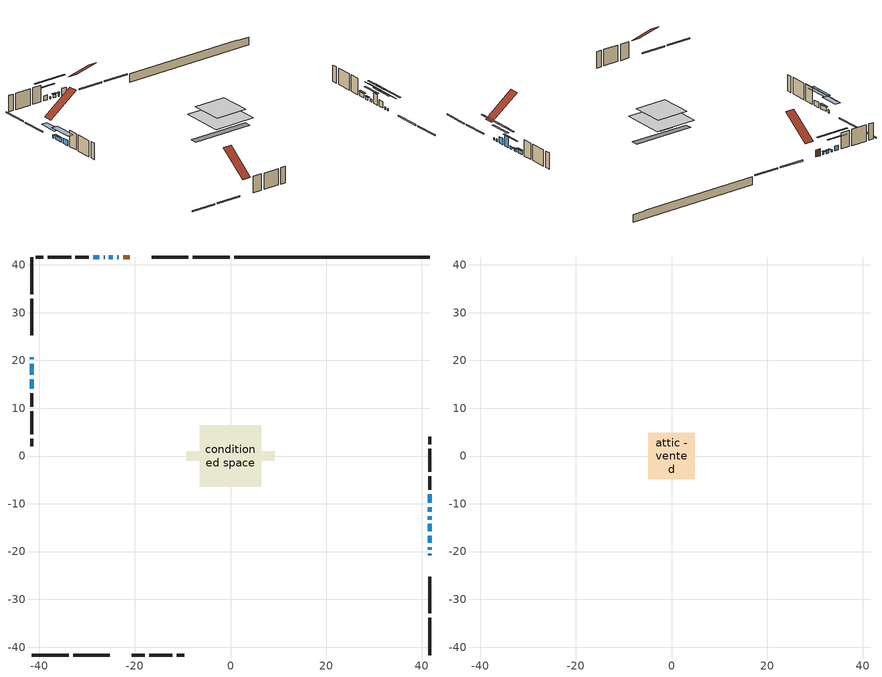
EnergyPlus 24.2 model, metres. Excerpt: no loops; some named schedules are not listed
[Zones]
conditioned space
 floor outside (Floor1 construction): -2.18,-2.18 -2.18,2.18 2.18,2.18 2.18,-2.18 z0.76
 floor adiabatic (AdiabaticFloorConstruction): -6.4,-6.4 -6.4,6.4 6.4,6.4 6.4,-6.4 z3.2
 floor foundation (Slab1 construction): -9.25,-0.96 -9.25,0.96 9.25,0.96 9.25,-0.96 z-1.68
 wall outside (RimJoist1 construction): -0.12,41.65 -7.9,41.65 / -41.65,-41.65 -33.88,-41.65 / -41.65,41.65 -41.65,33.88 / 41.65,-41.65 41.65,-33.88 z0.76:1.06
 wall outside (RimJoist2 construction): -8.82,41.65 -16.48,41.65 / -32.95,-41.65 -25.29,-41.65 / -41.65,32.95 -41.65,25.29 / 41.65,-32.95 41.65,-25.29 z0.76:1.06
 wall outside (AdiabaticWallConstruction 1): -21.05,41.65 -22.47,41.65 z0.76:2.79
 wall outside (AdiabaticWallConstruction): -41.65,20.72 -41.65,20.21 / -24.63,41.65 -25.44,41.65 z0.76:1.68; -23.39,41.65 -23.7,41.65 / 41.65,-13.29 41.65,-12.58 z0.76:1.58; -41.65,19.28 -41.65,16.99 / 41.65,-9.81 41.65,-7.98 z0.76:1.98; 41.65,-20.72 41.65,-20.51 / 41.65,-19.59 41.65,-19.13 / -26.37,41.65 -26.58,41.65 / 41.65,-11.65 41.65,-10.74 z0.76:1.42; 41.65,-18.2 41.65,-16.67 z0.76:2.59; 41.65,-15.75 41.65,-14.22 z0.76:3.81; -27.5,41.65 -28.72,41.65 z0.76:2.18; -41.65,16.06 -41.65,14.03 z0.76:2.28
 wall outside (Wall1 construction): -29.65,41.65 -32.45,41.65 / -20.72,-41.65 -17.92,-41.65 / -41.65,13.1 -41.65,10.31 / 41.65,-7.05 41.65,-4.26 z0.76:5.64
 wall outside (Wall2 construction): -33.38,41.65 -38.23,41.65 / -16.99,-41.65 -12.14,-41.65 / -41.65,9.38 -41.65,4.53 / 41.65,-3.33 41.65,1.52 z0.76:5.64
 wall outside (Wall3 construction): -39.15,41.65 -40.72,41.65 / -11.21,-41.65 -9.65,-41.65 / -41.65,3.6 -41.65,2.04 / 41.65,2.45 41.65,4.01 z0.76:5.64
 wall foundation (FoundationWall1 construction): 0.81,41.65,-1.68 0.81,41.65,0.76 37.56,41.65,0.76 37.56,41.65,0.62 41.65,41.65,0.62 41.65,41.65,-1.68
 window (WindowConstruction 10): -41.65,20.72 -41.65,20.21 z0.76:1.67
 window (WindowConstruction 7): -23.4,41.65 -23.7,41.65 z0.76:1.57
 window (WindowConstruction 8): -24.63,41.65 -25.44,41.65 z0.76:1.67
 window (WindowConstruction 9): -41.65,19.28 -41.65,16.99 z0.76:1.98
 window (WindowConstruction 11): 41.65,-20.72 41.65,-20.51 z0.76:1.42
 window (WindowConstruction 12): 41.65,-19.58 41.65,-19.13 z0.76:1.42
 window (WindowConstruction): 41.65,-18.2 41.65,-16.67 z0.76:2.59
 window (WindowConstruction 13): -26.37,41.65 -26.58,41.65 z0.76:1.42
 window (WindowConstruction 1): 41.65,-15.75 41.65,-14.22 z0.76:3.81
 window (WindowConstruction 2): 41.65,-13.29 41.65,-12.58 z0.76:1.57
 window (WindowConstruction 3): -27.5,41.65 -28.72,41.65 z0.76:2.18
 window (WindowConstruction 4): -41.65,16.06 -41.65,14.03 z0.76:2.28
 window (WindowConstruction 5): 41.65,-11.65 41.65,-10.74 z0.76:1.42
 window (WindowConstruction 6): 41.65,-9.81 41.65,-7.98 z0.76:1.98
 door (Door): -21.06,41.65 -22.47,41.65 z0.76:2.79
 ceiling adiabatic (AdiabaticFloorConstruction): 6.4,-6.4 6.4,6.4 -6.4,6.4 -6.4,-6.4 z3.2
attic - vented
 floor to conditioned space (Floor2 construction Reversed): -4.86,-4.86 -4.86,4.86 4.86,4.86 4.86,-4.86 z5.64
 roof outside (Roof1 construction): -20.13,41.65,5.64 -20.13,32.96,12.15 -17.41,32.96,12.15 -17.41,41.65,5.64; -21.65,-41.65,5.64 -21.65,-32.96,12.15 -24.36,-32.96,12.15 -24.36,-41.65,5.64; -41.65,21.65,5.64 -32.96,21.65,12.15 -32.96,24.36,12.15 -41.65,24.36,5.64; 41.65,-21.65,5.64 32.96,-21.65,12.15 32.96,-24.36,12.15 41.65,-24.36,5.64
shading: -41.65,17.57 -41.65,23.36 -43.48,23.36 -43.48,17.57 z4.31; -23.9,41.65 -23.19,41.65 -23.19,42.06 -23.9,42.06 z1.77; -25.64,41.65 -24.43,41.65 -24.43,42.06 -25.64,42.06 z1.88; -41.65,16.79 -41.65,19.48 -42.06,19.48 -42.06,16.79 z2.18; 41.65,-15.43 41.65,-25.8 42.06,-25.8 42.06,-15.43 z6.5; 41.65,-14.05 41.65,-24.66 42.06,-24.66 42.06,-14.05 z6.5; 41.65,-14.03 41.65,-20.84 42.06,-20.84 42.06,-14.03 z5.23; -31.66,41.65 -21.29,41.65 -21.29,42.06 -31.66,42.06 z6.5; 41.65,-11.58 41.65,-18.38 42.06,-18.38 42.06,-11.58 z6.45; 41.65,-9.94 41.65,-15.93 42.06,-15.93 42.06,-9.94 z4.21; -31.36,41.65 -24.86,41.65 -24.86,42.06 -31.36,42.06 z4.82; -41.65,11.39 -41.65,18.7 -43.48,18.7 -43.48,11.39 z4.92; 41.65,-10.54 41.65,-11.85 42.06,-11.85 42.06,-10.54 z1.62; 41.65,-7.78 41.65,-10.01 42.06,-10.01 42.06,-7.78 z2.18
[Building]
Building 1: Terrain=Suburbs
[Site:Location]
Toronto City Centre_ON: Latitude {deg}=43.63; Longitude {deg}=-79.39; Time Zone {hr}=-5; Elevation {m}=77; Keep Site Location Information=Yes
[Site:GroundTemperature:Shallow]
5.01852, 3.26908, 3.12898, 3.95918, 7.29196, 10.6092, 13.4851, 15.3069, 15.4617, 13.9799, 11.1774, 7.9619
[Site:WaterMainsTemperature]
Calculation Method=Schedule; Temperature Schedule=mains temperature schedule
[Material] Roughness=Rough; Thermal Absorptance=0.9
Name | Thickness {m} | Conductivity {W/m-K} | Density {kg/m3} | Specific Heat {J/kg-K} | Solar Absorptance | Visible Absorptance
asphalt or fiberglass shingles | 0.00635 | 0.162714 | 1121.4 | 1465.45 | 0.4 | 0.4
ceiling loosefill ins | 0.254 | 0.0480833 | 16.02 | 1046.75 | 0.7 | 0.7
ceiling stud and cavity | 0.1397 | 0.139188 | 65.682 | 1177.47 | 0.7 | 0.7
concrete 4.0 in. | 0.1016 | 1.803125 | 2242.8 | 837.4 | 0.7 | 0.7
concrete 8.0 in. | 0.2032 | 1.803125 | 2242.8 | 837.4 | 0.7 | 0.7
door material | 0.04445 | 0.053851 | 512.64 | 1214.23 | 0.7 | 0.7
exterior vertical ins | 0.0460229 | 0.029427 | 32.04 | 1214.23 | 0.7 | 0.7
floor covering | 0.0127 | 0.0433444 | 54.468 | 1339.84 | 0.6 | 0.6
floor rigid ins; rim joist rigid ins | 0.051816 | 0.029427 | 32.04 | 1214.23 | 0.7 | 0.7
floor rigid ins 1; wall rigid ins | 0.512978 | 0.029427 | 32.04 | 1214.23 | 0.7 | 0.7
floor stud and cavity | 0.1397 | 0.0826263 | 92.3553 | 1139.71 | 0.7 | 0.7
floor stud and cavity 1 | 0.1397 | 1.75129 | 37.0049 | 1207.88 | 0.7 | 0.7
furniture material conditioned space 1 | 0.1524 | 0.115458 | 640.8 | 1214.23 | 0.6 | 0.6
gypsum board | 0.0127 | 0.160291 | 801 | 837.4 | 0.6 | 0.6
gypsum board 1 | 0.0127 | 0.160291 | 801 | 837.4 | 0.7 | 0.7
osb sheathing 0.5 in. | 0.0127 | 0.115458 | 512.64 | 1214.23 | 0.7 | 0.7
osb sheathing 0.75 in. | 0.01905 | 0.115458 | 512.64 | 1214.23 | 0.7 | 0.7
osb sheathing 2.0 in. | 0.0508 | 0.115458 | 512.64 | 1214.23 | 0.7 | 0.7
rim joist stud and cavity | 0.0508 | 0.0405436 | 125.044 | 1163.47 | 0.6 | 0.6
rim joist stud and cavity 1 | 0.0508 | 0.0346513 | 125.044 | 1163.47 | 0.6 | 0.6
wall stud and cavity | 0.1397 | 0.0823866 | 139.0536 | 1170.24 | 0.7 | 0.7
wall stud and cavity 1 | 0.1397 | 0.0931203 | 139.0536 | 1170.24 | 0.7 | 0.7
wall stud and cavity 2 | 0.1397 | 0.0861437 | 139.0536 | 1170.24 | 0.7 | 0.7
wall stud and cavity 3 | 0.0889 | 0.380278 | 52.3479 | 1209.89 | 0.7 | 0.7
wall stud and cavity 4 | 0.0889 | 0.391764 | 83.0341 | 1211.67 | 0.7 | 0.7
wood siding | 0.0254 | 0.102417 | 544.68 | 1172.36 | 0.4 | 0.4
wood siding 1; wood siding 2; wood siding 3 | 0.0254 | 0.102417 | 544.68 | 1172.36 | 0.7 | 0.7
[WindowMaterial:SimpleGlazingSystem]
Name | U-Factor {W/m2-K} | Solar Heat Gain Coefficient
WindowMaterial | 2.99571 | 0.57
WindowMaterial 1 | 2.87988 | 0.7
WindowMaterial 10 | 2.99571 | 0.59
WindowMaterial 11 | 3.1229 | 0.42
WindowMaterial 12 | 3.068959 | 0.38
WindowMaterial 13 | 5.94146 | 0.52
WindowMaterial 2 | 3.04511 | 0.46
WindowMaterial 3 | 2.91338 | 0.67
WindowMaterial 4 | 2.93609 | 0.6
WindowMaterial 5 | 3.03546 | 0.47
WindowMaterial 6 | 2.95256 | 0.58
WindowMaterial 7 | 3.07407 | 0.32
WindowMaterial 8 | 3.029213 | 0.5
WindowMaterial 9 | 3.02126 | 0.48
[Construction]
AdiabaticFloorConstruction: floor stud and cavity 1, floor rigid ins 1, osb sheathing 0.75 in., floor covering
AdiabaticWallConstruction: wood siding 2, wall rigid ins, wall stud and cavity 3, gypsum board
AdiabaticWallConstruction 1: wood siding 3, wall rigid ins, wall stud and cavity 3, gypsum board
Door: door material
Floor1 construction: floor stud and cavity, floor rigid ins, osb sheathing 0.75 in., floor covering
Floor2 construction Reversed: gypsum board, ceiling stud and cavity, ceiling loosefill ins
FoundationWall1 construction: concrete 8.0 in., gypsum board 1
furniture construction conditioned space 1: furniture material conditioned space 1
PartitionWallConstruction: gypsum board, wall stud and cavity 4, gypsum board
RimJoist1 construction: wood siding 1, rim joist rigid ins, osb sheathing 2.0 in., rim joist stud and cavity
RimJoist2 construction: wood siding 1, rim joist rigid ins, osb sheathing 2.0 in., rim joist stud and cavity 1
Roof1 construction: asphalt or fiberglass shingles
Slab1 construction: concrete 4.0 in.
Wall1 construction: wood siding, osb sheathing 0.5 in., wall stud and cavity, gypsum board
Wall2 construction: wood siding, osb sheathing 0.5 in., wall stud and cavity 1, gypsum board
Wall3 construction: wood siding, osb sheathing 0.5 in., wall stud and cavity 2, gypsum board
WindowConstruction: WindowMaterial
WindowConstruction 1: WindowMaterial 1
WindowConstruction 10: WindowMaterial 10
WindowConstruction 11: WindowMaterial 11
WindowConstruction 12: WindowMaterial 12
WindowConstruction 13: WindowMaterial 13
WindowConstruction 2: WindowMaterial 2
WindowConstruction 3: WindowMaterial 3
WindowConstruction 4: WindowMaterial 4
WindowConstruction 5: WindowMaterial 5
WindowConstruction 6: WindowMaterial 6
WindowConstruction 7: WindowMaterial 7
WindowConstruction 8: WindowMaterial 8
WindowConstruction 9: WindowMaterial 9
[Zone] Multiplier=1; Part of Total Floor Area=Yes
Name | Volume {m3}
attic - vented | 91.7042
conditioned space | 516.2
[Space]
Name | Zone | Volume {m3}
attic - vented 1 | attic - vented | 91.7042
conditioned space 1 | conditioned space | 516.2
[ZoneInfiltration:EffectiveLeakageArea]
infil attic - vented 1: Zone or Space=attic - vented 1; Schedule=Always On Discrete; Effective Air Leakage Area {cm2}=3974.32; Stack Coefficient=0.000453203; Wind Coefficient=1.43836e-05
[ZoneMixing]
whole house fan mix: Zone or Space=attic - vented; Schedule=Always On Continuous; Design Flow Rate Calculation Method=Flow/Zone; Design Flow Rate {m3/s}=0; Source Zone or Space=conditioned space
[SurfaceProperty:ExposedFoundationPerimeter]
Slab1: Exposed Perimeter Calculation Method=TotalExposedPerimeter; Total Exposed Perimeter {m}=40.843
[InternalMass] Zone or ZoneList=conditioned space; Space or SpaceList=conditioned space 1
Name | Construction | Surface Area {m2}
furniture mass conditioned space 1 | furniture construction conditioned space 1 | 87.4083
partition wall mass | PartitionWallConstruction | 218.521
[Lights]
interior lighting: Zone or ZoneList or Space or SpaceList=conditioned space 1; Schedule=interior lighting schedule; Design Level Calculation Method=LightingLevel; Lighting Level {W}=343.2; Return Air Fraction=0; Fraction Radiant=0.6; Fraction Visible=0.2; Fraction Replaceable=1
[People]
occupants: Zone or ZoneList or Space or SpaceList=conditioned space 1; Number of People Schedule=occupants schedule; Number of People Calculation Method=People; Number of People=3; Fraction Radiant=0.314171; Sensible Heat Fraction=0.56303; Activity Level Schedule=occupants activity schedule; Carbon Dioxide Generation Rate {m3/s-W}=0; Enable ASHRAE 55 Comfort Warnings=No; Mean Radiant Temperature Calculation Type=EnclosureAveraged
[ElectricEquipment] Zone or ZoneList or Space or SpaceList=conditioned space 1; Design Level Calculation Method=EquipmentLevel
Name | Schedule | Design Level {W} | Fraction Latent | Fraction Radiant | Fraction Lost
clothes dryer | clothes dryer schedule | 140.772 | 0.015 | 0.081 | 0.85
clothes washer | clothes washer schedule | 32.1985 | 0.03 | 0.162 | 0.7
cooking range | cooking range schedule | 215.147 | 0.08 | 0.432 | 0.2
dishwasher | dishwasher schedule | 66.8632 | 0.3 | 0.18 | 0.4
fridge | fridge schedule | 72.9452 | 0 | 0.6 | 0
mech vent bath fan 0 | mech vent bath fan 0 schedule | 50.2 | 0 | 0 | 1
mech vent bath fan 1 | mech vent bath fan 1 schedule | 50.2 | 0 | 0 | 1
mech vent house fan | mech vent house fan schedule | 1.9 | 0 | 0 | 1
mech vent house fan cfis | mech vent house fan cfis schedule | 0 | 0 | 0 | 0
mech vent range fan 0 | mech vent range fan 0 schedule | 57 | 0 | 0 | 1
misc plug loads | misc plug loads schedule | 494.7 | 0.045 | 0.513 | 0.1
whole house fan | Always On Discrete | 0 | 0 | 0 | 1
[OtherEquipment] Zone or ZoneList or Space or SpaceList=conditioned space 1; Design Level Calculation Method=EquipmentLevel
Name | Fuel Type | Schedule | Design Level {W} | Fraction Latent | Fraction Radiant | Fraction Lost
clothes dryer 1 | Electricity | clothes dryer schedule | 0 | 0.015 | 0.081 | 0.85
cooking range 1 | Electricity | cooking range schedule | 0 | 0.08 | 0.432 | 0.2
general water use latent | None | general water use schedule | 62.594 | 1 | 0 | 0
general water use sensible | None | general water use schedule | -61.6891 | 0 | 0.6 | 0
mech vent house fan latent load | None | Always On Discrete | 0 | 1 | 0 | 0
mech vent house fan sensible load | None | Always On Discrete | 0 | 0 | 0 | 0
water heater energy adjustment1 | NaturalGas | Always On Discrete | 0.01 | 0 | 0 | 1
[ZoneInfiltration:DesignFlowRate] Zone or ZoneList or Space or SpaceList=conditioned space 1; Schedule=Always On Discrete; Design Flow Rate Calculation Method=Flow/Zone; Design Flow Rate {m3/s}=0
infil flow; natural vent flow; whole house fan flow
[Foundation:Kiva]
Foundation Kiva 1: Initial Indoor Air Temperature {C}=18; Wall Height Above Grade {m}=0.759988; Wall Depth Below Slab {m}=0.2032; Custom Block Material Name 1=exterior vertical ins; Custom Block Depth 1 {m}=2.43998; Custom Block X Position 1 {m}=0.2159; Custom Block Z Position 1 {m}=0
[Foundation:Kiva:Settings]
Soil Conductivity {W/m-K}=0.849921; Soil Density {kg/m3}=1842.3; Soil Specific Heat {J/kg-K}=418.7; Ground Solar Absorptivity=0.9; Ground Thermal Absorptivity=0.9; Ground Surface Roughness {m}=0.03; Far-Field Width {m}=40; Deep-Ground Boundary Condition=ZeroFlux; Deep-Ground Depth {m}=40; Minimum Cell Dimension {m}=0.2; Maximum Cell Growth Coefficient=3; Simulation Timestep=Timestep
[Exterior:Lights]
exterior lighting: Schedule=exterior lighting schedule; Design Level {W}=75.6
[Schedule:Constant]
Name | Hourly Value
Always On Continuous; mech vent house fan schedule; mech vent house fan cfis schedule; Always On Discrete | 1
occupants activity schedule | 117.228
fridge schedule | 0
[Schedule:Week:Daily]
interior lighting schedule Week Rule - Jan1-Jan27: interior lighting schedule day, interior lighting schedule day, interior lighting schedule day, interior lighting schedule day, interior lighting schedule day, interior lighting schedule day, interior lighting schedule day, interior lighting schedule default day, interior lighting schedule default day, interior lighting schedule default day, interior lighting schedule default day, interior lighting schedule default day
interior lighting schedule Week Rule - Jan28-Feb3: interior lighting schedule day, interior lighting schedule day, interior lighting schedule day, interior lighting schedule day, interior lighting schedule day 1, interior lighting schedule day 1, interior lighting schedule day 1, interior lighting schedule default day, interior lighting schedule default day, interior lighting schedule default day, interior lighting schedule default day, interior lighting schedule default day
interior lighting schedule Week Rule - Feb4-Feb24: interior lighting schedule day 1, interior lighting schedule day 1, interior lighting schedule day 1, interior lighting schedule day 1, interior lighting schedule day 1, interior lighting schedule day 1, interior lighting schedule day 1, interior lighting schedule default day, interior lighting schedule default day, interior lighting schedule default day, interior lighting schedule default day, interior lighting schedule default day
interior lighting schedule Week Rule - Feb25-Mar3: interior lighting schedule day 1, interior lighting schedule day 1, interior lighting schedule day 1, interior lighting schedule day 1, interior lighting schedule day 2, interior lighting schedule day 2, interior lighting schedule day 2, interior lighting schedule default day, interior lighting schedule default day, interior lighting schedule default day, interior lighting schedule default day, interior lighting schedule default day
interior lighting schedule Week Rule - Mar4-Mar31: interior lighting schedule day 2, interior lighting schedule day 2, interior lighting schedule day 2, interior lighting schedule day 2, interior lighting schedule day 2, interior lighting schedule day 2, interior lighting schedule day 2, interior lighting schedule default day, interior lighting schedule default day, interior lighting schedule default day, interior lighting schedule default day, interior lighting schedule default day
interior lighting schedule Week Rule - Apr1-Apr28: interior lighting schedule day 3, interior lighting schedule day 3, interior lighting schedule day 3, interior lighting schedule day 3, interior lighting schedule day 3, interior lighting schedule day 3, interior lighting schedule day 3, interior lighting schedule default day, interior lighting schedule default day, interior lighting schedule default day, interior lighting schedule default day, interior lighting schedule default day
interior lighting schedule Week Rule - Apr29-May5: interior lighting schedule day 3, interior lighting schedule day 3, interior lighting schedule day 4, interior lighting schedule day 4, interior lighting schedule day 4, interior lighting schedule day 4, interior lighting schedule day 4, interior lighting schedule default day, interior lighting schedule default day, interior lighting schedule default day, interior lighting schedule default day, interior lighting schedule default day
interior lighting schedule Week Rule - May6-May26: interior lighting schedule day 4, interior lighting schedule day 4, interior lighting schedule day 4, interior lighting schedule day 4, interior lighting schedule day 4, interior lighting schedule day 4, interior lighting schedule day 4, interior lighting schedule default day, interior lighting schedule default day, interior lighting schedule default day, interior lighting schedule default day, interior lighting schedule default day
interior lighting schedule Week Rule - May27-Jun2: interior lighting schedule day 4, interior lighting schedule day 4, interior lighting schedule day 4, interior lighting schedule day 4, interior lighting schedule day 4, interior lighting schedule day 5, interior lighting schedule day 5, interior lighting schedule default day, interior lighting schedule default day, interior lighting schedule default day, interior lighting schedule default day, interior lighting schedule default day
interior lighting schedule Week Rule - Jun3-Jun30: interior lighting schedule day 5, interior lighting schedule day 5, interior lighting schedule day 5, interior lighting schedule day 5, interior lighting schedule day 5, interior lighting schedule day 5, interior lighting schedule day 5, interior lighting schedule default day, interior lighting schedule default day, interior lighting schedule default day, interior lighting schedule default day, interior lighting schedule default day
interior lighting schedule Week Rule - Jul1-Jul28: interior lighting schedule day 6, interior lighting schedule day 6, interior lighting schedule day 6, interior lighting schedule day 6, interior lighting schedule day 6, interior lighting schedule day 6, interior lighting schedule day 6, interior lighting schedule default day, interior lighting schedule default day, interior lighting schedule default day, interior lighting schedule default day, interior lighting schedule default day
interior lighting schedule Week Rule - Jul29-Aug4: interior lighting schedule day 6, interior lighting schedule day 6, interior lighting schedule day 6, interior lighting schedule day 7, interior lighting schedule day 7, interior lighting schedule day 7, interior lighting schedule day 7, interior lighting schedule default day, interior lighting schedule default day, interior lighting schedule default day, interior lighting schedule default day, interior lighting schedule default day
interior lighting schedule Week Rule - Aug5-Aug25: interior lighting schedule day 7, interior lighting schedule day 7, interior lighting schedule day 7, interior lighting schedule day 7, interior lighting schedule day 7, interior lighting schedule day 7, interior lighting schedule day 7, interior lighting schedule default day, interior lighting schedule default day, interior lighting schedule default day, interior lighting schedule default day, interior lighting schedule default day
interior lighting schedule Week Rule - Aug26-Sep1: interior lighting schedule day 7, interior lighting schedule day 7, interior lighting schedule day 7, interior lighting schedule day 7, interior lighting schedule day 7, interior lighting schedule day 7, interior lighting schedule day 8, interior lighting schedule default day, interior lighting schedule default day, interior lighting schedule default day, interior lighting schedule default day, interior lighting schedule default day
interior lighting schedule Week Rule - Sep2-Sep29: interior lighting schedule day 8, interior lighting schedule day 8, interior lighting schedule day 8, interior lighting schedule day 8, interior lighting schedule day 8, interior lighting schedule day 8, interior lighting schedule day 8, interior lighting schedule default day, interior lighting schedule default day, interior lighting schedule default day, interior lighting schedule default day, interior lighting schedule default day
interior lighting schedule Week Rule - Sep30-Oct6: interior lighting schedule day 8, interior lighting schedule day 9, interior lighting schedule day 9, interior lighting schedule day 9, interior lighting schedule day 9, interior lighting schedule day 9, interior lighting schedule day 9, interior lighting schedule default day, interior lighting schedule default day, interior lighting schedule default day, interior lighting schedule default day, interior lighting schedule default day
interior lighting schedule Week Rule - Oct7-Oct27: interior lighting schedule day 9, interior lighting schedule day 9, interior lighting schedule day 9, interior lighting schedule day 9, interior lighting schedule day 9, interior lighting schedule day 9, interior lighting schedule day 9, interior lighting schedule default day, interior lighting schedule default day, interior lighting schedule default day, interior lighting schedule default day, interior lighting schedule default day
interior lighting schedule Week Rule - Oct28-Nov3: interior lighting schedule day 9, interior lighting schedule day 9, interior lighting schedule day 9, interior lighting schedule day 9, interior lighting schedule day 10, interior lighting schedule day 10, interior lighting schedule day 10, interior lighting schedule default day, interior lighting schedule default day, interior lighting schedule default day, interior lighting schedule default day, interior lighting schedule default day
interior lighting schedule Week Rule - Nov4-Nov24: interior lighting schedule day 10, interior lighting schedule day 10, interior lighting schedule day 10, interior lighting schedule day 10, interior lighting schedule day 10, interior lighting schedule day 10, interior lighting schedule day 10, interior lighting schedule default day, interior lighting schedule default day, interior lighting schedule default day, interior lighting schedule default day, interior lighting schedule default day
interior lighting schedule Week Rule - Nov25-Dec1: interior lighting schedule day 10, interior lighting schedule day 10, interior lighting schedule day 10, interior lighting schedule day 10, interior lighting schedule day 10, interior lighting schedule day 10, interior lighting schedule day 11, interior lighting schedule default day, interior lighting schedule default day, interior lighting schedule default day, interior lighting schedule default day, interior lighting schedule default day
interior lighting schedule Week Rule - Dec2-Dec31: interior lighting schedule day 11, interior lighting schedule day 11, interior lighting schedule day 11, interior lighting schedule day 11, interior lighting schedule day 11, interior lighting schedule day 11, interior lighting schedule day 11, interior lighting schedule default day, interior lighting schedule default day, interior lighting schedule default day, interior lighting schedule default day, interior lighting schedule default day
occupants schedule Week Rule - Jan1-Dec31: occupants schedule day, occupants schedule day, occupants schedule day, occupants schedule day, occupants schedule day, occupants schedule day, occupants schedule day, occupants schedule default day, occupants schedule default day, occupants schedule default day, occupants schedule default day, occupants schedule default day
clothes dryer schedule Week Rule - Jan1-Dec31: clothes dryer schedule day, clothes dryer schedule day, clothes dryer schedule day, clothes dryer schedule day, clothes dryer schedule day, clothes dryer schedule day, clothes dryer schedule day, clothes dryer schedule default day, clothes dryer schedule default day, clothes dryer schedule default day, clothes dryer schedule default day, clothes dryer schedule default day
clothes washer schedule Week Rule - Jan1-Dec31: clothes washer schedule day, clothes washer schedule day, clothes washer schedule day, clothes washer schedule day, clothes washer schedule day, clothes washer schedule day, clothes washer schedule day, clothes washer schedule default day, clothes washer schedule default day, clothes washer schedule default day, clothes washer schedule default day, clothes washer schedule default day
cooking range schedule Week Rule - Jan1-Dec31: cooking range schedule day, cooking range schedule day, cooking range schedule day, cooking range schedule day, cooking range schedule day, cooking range schedule day, cooking range schedule day, cooking range schedule default day, cooking range schedule default day, cooking range schedule default day, cooking range schedule default day, cooking range schedule default day
dishwasher schedule Week Rule - Jan1-Dec31: dishwasher schedule day, dishwasher schedule day, dishwasher schedule day, dishwasher schedule day, dishwasher schedule day, dishwasher schedule day, dishwasher schedule day, dishwasher schedule default day, dishwasher schedule default day, dishwasher schedule default day, dishwasher schedule default day, dishwasher schedule default day
mech vent bath fan 0 schedule Week Rule - Jan1-Dec31: mech vent bath fan 0 schedule day, mech vent bath fan 0 schedule day, mech vent bath fan 0 schedule day, mech vent bath fan 0 schedule day, mech vent bath fan 0 schedule day, mech vent bath fan 0 schedule day, mech vent bath fan 0 schedule day, mech vent bath fan 0 schedule default day, mech vent bath fan 0 schedule default day, mech vent bath fan 0 schedule default day, mech vent bath fan 0 schedule default day, mech vent bath fan 0 schedule default day
mech vent bath fan 1 schedule Week Rule - Jan1-Dec31: mech vent bath fan 1 schedule day, mech vent bath fan 1 schedule day, mech vent bath fan 1 schedule day, mech vent bath fan 1 schedule day, mech vent bath fan 1 schedule day, mech vent bath fan 1 schedule day, mech vent bath fan 1 schedule day, mech vent bath fan 1 schedule default day, mech vent bath fan 1 schedule default day, mech vent bath fan 1 schedule default day, mech vent bath fan 1 schedule default day, mech vent bath fan 1 schedule default day
mech vent range fan 0 schedule Week Rule - Jan1-Dec31: mech vent range fan 0 schedule day, mech vent range fan 0 schedule day, mech vent range fan 0 schedule day, mech vent range fan 0 schedule day, mech vent range fan 0 schedule day, mech vent range fan 0 schedule day, mech vent range fan 0 schedule day, mech vent range fan 0 schedule default day, mech vent range fan 0 schedule default day, mech vent range fan 0 schedule default day, mech vent range fan 0 schedule default day, mech vent range fan 0 schedule default day
misc plug loads schedule Week Rule - Jan1-Dec31: misc plug loads schedule day, misc plug loads schedule day, misc plug loads schedule day, misc plug loads schedule day, misc plug loads schedule day, misc plug loads schedule day, misc plug loads schedule day, misc plug loads schedule default day, misc plug loads schedule default day, misc plug loads schedule default day, misc plug loads schedule default day, misc plug loads schedule default day
general water use schedule Week Rule - Jan1-Dec31: general water use schedule day, general water use schedule day, general water use schedule day, general water use schedule day, general water use schedule day, general water use schedule day, general water use schedule day, general water use schedule default day, general water use schedule default day, general water use schedule default day, general water use schedule default day, general water use schedule default day
exterior lighting schedule Week Rule - Jan1-Jan27: exterior lighting schedule day, exterior lighting schedule day, exterior lighting schedule day, exterior lighting schedule day, exterior lighting schedule day, exterior lighting schedule day, exterior lighting schedule day, exterior lighting schedule default day, exterior lighting schedule default day, exterior lighting schedule default day, exterior lighting schedule default day, exterior lighting schedule default day
exterior lighting schedule Week Rule - Jan28-Feb3: exterior lighting schedule day, exterior lighting schedule day, exterior lighting schedule day, exterior lighting schedule day, exterior lighting schedule day 1, exterior lighting schedule day 1, exterior lighting schedule day 1, exterior lighting schedule default day, exterior lighting schedule default day, exterior lighting schedule default day, exterior lighting schedule default day, exterior lighting schedule default day
exterior lighting schedule Week Rule - Feb4-Feb24: exterior lighting schedule day 1, exterior lighting schedule day 1, exterior lighting schedule day 1, exterior lighting schedule day 1, exterior lighting schedule day 1, exterior lighting schedule day 1, exterior lighting schedule day 1, exterior lighting schedule default day, exterior lighting schedule default day, exterior lighting schedule default day, exterior lighting schedule default day, exterior lighting schedule default day
exterior lighting schedule Week Rule - Feb25-Mar3: exterior lighting schedule day 1, exterior lighting schedule day 1, exterior lighting schedule day 1, exterior lighting schedule day 1, exterior lighting schedule day 2, exterior lighting schedule day 2, exterior lighting schedule day 2, exterior lighting schedule default day, exterior lighting schedule default day, exterior lighting schedule default day, exterior lighting schedule default day, exterior lighting schedule default day
exterior lighting schedule Week Rule - Mar4-Mar31: exterior lighting schedule day 2, exterior lighting schedule day 2, exterior lighting schedule day 2, exterior lighting schedule day 2, exterior lighting schedule day 2, exterior lighting schedule day 2, exterior lighting schedule day 2, exterior lighting schedule default day, exterior lighting schedule default day, exterior lighting schedule default day, exterior lighting schedule default day, exterior lighting schedule default day
exterior lighting schedule Week Rule - Apr1-Apr28: exterior lighting schedule day 3, exterior lighting schedule day 3, exterior lighting schedule day 3, exterior lighting schedule day 3, exterior lighting schedule day 3, exterior lighting schedule day 3, exterior lighting schedule day 3, exterior lighting schedule default day, exterior lighting schedule default day, exterior lighting schedule default day, exterior lighting schedule default day, exterior lighting schedule default day
exterior lighting schedule Week Rule - Apr29-May5: exterior lighting schedule day 3, exterior lighting schedule day 3, exterior lighting schedule day 4, exterior lighting schedule day 4, exterior lighting schedule day 4, exterior lighting schedule day 4, exterior lighting schedule day 4, exterior lighting schedule default day, exterior lighting schedule default day, exterior lighting schedule default day, exterior lighting schedule default day, exterior lighting schedule default day
exterior lighting schedule Week Rule - May6-May26: exterior lighting schedule day 4, exterior lighting schedule day 4, exterior lighting schedule day 4, exterior lighting schedule day 4, exterior lighting schedule day 4, exterior lighting schedule day 4, exterior lighting schedule day 4, exterior lighting schedule default day, exterior lighting schedule default day, exterior lighting schedule default day, exterior lighting schedule default day, exterior lighting schedule default day
exterior lighting schedule Week Rule - May27-Jun2: exterior lighting schedule day 4, exterior lighting schedule day 4, exterior lighting schedule day 4, exterior lighting schedule day 4, exterior lighting schedule day 4, exterior lighting schedule day 5, exterior lighting schedule day 5, exterior lighting schedule default day, exterior lighting schedule default day, exterior lighting schedule default day, exterior lighting schedule default day, exterior lighting schedule default day
exterior lighting schedule Week Rule - Jun3-Jun30: exterior lighting schedule day 5, exterior lighting schedule day 5, exterior lighting schedule day 5, exterior lighting schedule day 5, exterior lighting schedule day 5, exterior lighting schedule day 5, exterior lighting schedule day 5, exterior lighting schedule default day, exterior lighting schedule default day, exterior lighting schedule default day, exterior lighting schedule default day, exterior lighting schedule default day
exterior lighting schedule Week Rule - Jul1-Jul28: exterior lighting schedule day 6, exterior lighting schedule day 6, exterior lighting schedule day 6, exterior lighting schedule day 6, exterior lighting schedule day 6, exterior lighting schedule day 6, exterior lighting schedule day 6, exterior lighting schedule default day, exterior lighting schedule default day, exterior lighting schedule default day, exterior lighting schedule default day, exterior lighting schedule default day
[Schedule:Year]
interior lighting schedule: interior lighting schedule Week Rule - Jan1-Jan27, 1, 1, 1, 27, interior lighting schedule Week Rule - Jan28-Feb3, 1, 28, 2, 3, interior lighting schedule Week Rule - Feb4-Feb24, 2, 4, 2, 24, interior lighting schedule Week Rule - Feb25-Mar3, 2, 25, 3, 3, interior lighting schedule Week Rule - Mar4-Mar31, 3, 4, 3, 31, interior lighting schedule Week Rule - Apr1-Apr28, 4, 1, 4, 28, interior lighting schedule Week Rule - Apr29-May5, 4, 29, 5, 5, interior lighting schedule Week Rule - May6-May26, 5, 6, 5, 26, interior lighting schedule Week Rule - May27-Jun2, 5, 27, 6, 2, interior lighting schedule Week Rule - Jun3-Jun30, 6, 3, 6, 30, interior lighting schedule Week Rule - Jul1-Jul28, 7, 1, 7, 28, interior lighting schedule Week Rule - Jul29-Aug4, 7, 29, 8, 4, interior lighting schedule Week Rule - Aug5-Aug25, 8, 5, 8, 25, interior lighting schedule Week Rule - Aug26-Sep1, 8, 26, 9, 1, interior lighting schedule Week Rule - Sep2-Sep29, 9, 2, 9, 29, interior lighting schedule Week Rule - Sep30-Oct6, 9, 30, 10, 6, interior lighting schedule Week Rule - Oct7-Oct27, 10, 7, 10, 27, interior lighting schedule Week Rule - Oct28-Nov3, 10, 28, 11, 3, interior lighting schedule Week Rule - Nov4-Nov24, 11, 4, 11, 24, interior lighting schedule Week Rule - Nov25-Dec1, 11, 25, 12, 1, interior lighting schedule Week Rule - Dec2-Dec31, 12, 2, 12, 31
occupants schedule: occupants schedule Week Rule - Jan1-Dec31, 1, 1, 12, 31
clothes dryer schedule: clothes dryer schedule Week Rule - Jan1-Dec31, 1, 1, 12, 31
clothes washer schedule: clothes washer schedule Week Rule - Jan1-Dec31, 1, 1, 12, 31
cooking range schedule: cooking range schedule Week Rule - Jan1-Dec31, 1, 1, 12, 31
dishwasher schedule: dishwasher schedule Week Rule - Jan1-Dec31, 1, 1, 12, 31
mech vent bath fan 0 schedule: mech vent bath fan 0 schedule Week Rule - Jan1-Dec31, 1, 1, 12, 31
mech vent bath fan 1 schedule: mech vent bath fan 1 schedule Week Rule - Jan1-Dec31, 1, 1, 12, 31
mech vent range fan 0 schedule: mech vent range fan 0 schedule Week Rule - Jan1-Dec31, 1, 1, 12, 31
misc plug loads schedule: misc plug loads schedule Week Rule - Jan1-Dec31, 1, 1, 12, 31
general water use schedule: general water use schedule Week Rule - Jan1-Dec31, 1, 1, 12, 31
exterior lighting schedule: exterior lighting schedule Week Rule - Jan1-Jan27, 1, 1, 1, 27, exterior lighting schedule Week Rule - Jan28-Feb3, 1, 28, 2, 3, exterior lighting schedule Week Rule - Feb4-Feb24, 2, 4, 2, 24, exterior lighting schedule Week Rule - Feb25-Mar3, 2, 25, 3, 3, exterior lighting schedule Week Rule - Mar4-Mar31, 3, 4, 3, 31, exterior lighting schedule Week Rule - Apr1-Apr28, 4, 1, 4, 28, exterior lighting schedule Week Rule - Apr29-May5, 4, 29, 5, 5, exterior lighting schedule Week Rule - May6-May26, 5, 6, 5, 26, exterior lighting schedule Week Rule - May27-Jun2, 5, 27, 6, 2, exterior lighting schedule Week Rule - Jun3-Jun30, 6, 3, 6, 30, exterior lighting schedule Week Rule - Jul1-Jul28, 7, 1, 7, 28, exterior lighting schedule Week Rule - Jul29-Aug4, 7, 29, 8, 4, exterior lighting schedule Week Rule - Aug5-Aug25, 8, 5, 8, 25, exterior lighting schedule Week Rule - Aug26-Sep1, 8, 26, 9, 1, exterior lighting schedule Week Rule - Sep2-Sep29, 9, 2, 9, 29, exterior lighting schedule Week Rule - Sep30-Oct6, 9, 30, 10, 6, exterior lighting schedule Week Rule - Oct7-Oct27, 10, 7, 10, 27, exterior lighting schedule Week Rule - Oct28-Nov3, 10, 28, 11, 3, exterior lighting schedule Week Rule - Nov4-Nov24, 11, 4, 11, 24, exterior lighting schedule Week Rule - Nov25-Dec1, 11, 25, 12, 1, exterior lighting schedule Week Rule - Dec2-Dec31, 12, 2, 12, 31
[Schedule:Compact]
mains temperature schedule: Through: 01/01, For: AllDays, Until: 24:00, 8.80333, Through: 01/02, For: AllDays, Until: 24:00, 8.74333, Through: 01/03, For: AllDays, Until: 24:00, 8.68389, Through: 01/04, For: AllDays, Until: 24:00, 8.62611, Through: 01/05, For: AllDays, Until: 24:00, 8.56944, Through: 01/06, For: AllDays, Until: 24:00, 8.51389, Through: 01/07, For: AllDays, Until: 24:00, 8.45944, Through: 01/08, For: AllDays, Until: 24:00, 8.40611, Through: 01/09, For: AllDays, Until: 24:00, 8.35389, Through: 01/10, For: AllDays, Until: 24:00, 8.30278, Through: 01/11, For: AllDays, Until: 24:00, 8.25333, Through: 01/12, For: AllDays, Until: 24:00, 8.205, Through: 01/13, For: AllDays, Until: 24:00, 8.15778, Through: 01/14, For: AllDays, Until: 24:00, 8.11222, Through: 01/15, For: AllDays, Until: 24:00, 8.06778, Through: 01/16, For: AllDays, Until: 24:00, 8.02444, Through: 01/17, For: AllDays, Until: 24:00, 7.98222, Through: 01/18, For: AllDays, Until: 24:00, 7.94167, Through: 01/19, For: AllDays, Until: 24:00, 7.90222, Through: 01/20, For: AllDays, Until: 24:00, 7.86444, Through: 01/21, For: AllDays, Until: 24:00, 7.82778, Through: 01/22, For: AllDays, Until: 24:00, 7.79278, Through: 01/23, For: AllDays, Until: 24:00, 7.75889, Through: 01/24, For: AllDays, Until: 24:00, 7.72667, Through: 01/25, For: AllDays, Until: 24:00, 7.69556, Through: 01/26, For: AllDays, Until: 24:00, 7.66611, Through: 01/27, For: AllDays, Until: 24:00, 7.63778, Through: 01/28, For: AllDays, Until: 24:00, 7.61111, Through: 01/29, For: AllDays, Until: 24:00, 7.58556, Through: 01/30, For: AllDays, Until: 24:00, 7.56167, Through: 01/31, For: AllDays, Until: 24:00, 7.53944, Through: 02/01, For: AllDays, Until: 24:00, 7.51833, Through: 02/02, For: AllDays, Until: 24:00, 7.49889, Through: 02/03, For: AllDays, Until: 24:00, 7.48111, Through: 02/04, For: AllDays, Until: 24:00, 7.46444, Through: 02/05, For: AllDays, Until: 24:00, 7.44944, Through: 02/06, For: AllDays, Until: 24:00, 7.43556, Through: 02/07, For: AllDays, Until: 24:00, 7.42333, Through: 02/08, For: AllDays, Until: 24:00, 7.41278, Through: 02/09, For: AllDays, Until: 24:00, 7.40389, Through: 02/10, For: AllDays, Until: 24:00, 7.39611, Through: 02/11, For: AllDays, Until: 24:00, 7.39, Through: 02/12, For: AllDays, Until: 24:00, 7.38556, Through: 02/13, For: AllDays, Until: 24:00, 7.38222, Through: 02/14, For: AllDays, Until: 24:00, 7.38056, Through: 02/15, For: AllDays, Until: 24:00, 7.38056, Through: 02/16, For: AllDays, Until: 24:00, 7.38222, Through: 02/17, For: AllDays, Until: 24:00, 7.385, Through: 02/18, For: AllDays, Until: 24:00, 7.38944, Through: 02/19, For: AllDays, Until: 24:00, 7.395, Through: 02/20, For: AllDays, Until: 24:00, 7.40278, Through: 02/21, For: AllDays, Until: 24:00, 7.41167, Through: 02/22, For: AllDays, Until: 24:00, 7.42222, Through: 02/23, For: AllDays, Until: 24:00, 7.43389, Through: 02/24, For: AllDays, Until: 24:00, 7.44722, Through: 02/25, For: AllDays, Until: 24:00, 7.46222, Through: 02/26, For: AllDays, Until: 24:00, 7.47833, Through: 02/27, For: AllDays, Until: 24:00, 7.49611, Through: 02/28, For: AllDays, Until: 24:00, 7.51556, Through: 03/01, For: AllDays, Until: 24:00, 7.53667, Through: 03/02, For: AllDays, Until: 24:00, 7.55889, Through: 03/03, For: AllDays, Until: 24:00, 7.58222, Through: 03/04, For: AllDays, Until: 24:00, 7.60722, Through: 03/05, For: AllDays, Until: 24:00, 7.63389, Through: 03/06, For: AllDays, Until: 24:00, 7.66222, Through: 03/07, For: AllDays, Until: 24:00, 7.69111, Through: 03/08, For: AllDays, Until: 24:00, 7.72222, Through: 03/09, For: AllDays, Until: 24:00, 7.75444, Through: 03/10, For: AllDays, Until: 24:00, 7.78778, Through: 03/11, For: AllDays, Until: 24:00, 7.82278, Through: 03/12, For: AllDays, Until: 24:00, 7.85944, Through: 03/13, For: AllDays, Until: 24:00, 7.89722, Through: 03/14, For: AllDays, Until: 24:00, 7.93611, Through: 03/15, For: AllDays, Until: 24:00, 7.97667, Through: 03/16, For: AllDays, Until: 24:00, 8.01833, Through: 03/17, For: AllDays, Until: 24:00, 8.06167, Through: 03/18, For: AllDays, Until: 24:00, 8.10611, Through: 03/19, For: AllDays, Until: 24:00, 8.15167, Through: 03/20, For: AllDays, Until: 24:00, 8.19833, Through: 03/21, For: AllDays, Until: 24:00, 8.24667, Through: 03/22, For: AllDays, Until: 24:00, 8.29611, Through: 03/23, For: AllDays, Until: 24:00, 8.34667, Through: 03/24, For: AllDays, Until: 24:00, 8.39889, Through: 03/25, For: AllDays, Until: 24:00, 8.45167, Through: 03/26, For: AllDays, Until: 24:00, 8.50611, Through: 03/27, For: AllDays, Until: 24:00, 8.56167, Through: 03/28, For: AllDays, Until: 24:00, 8.61833, Through: 03/29, For: AllDays, Until: 24:00, 8.67611, Through: 03/30, For: AllDays, Until: 24:00, 8.735, Through: 03/31, For: AllDays, Until: 24:00, 8.795, Through: 04/01, For: AllDays, Until: 24:00, 8.85611, Through: 04/02, For: AllDays, Until: 24:00, 8.91833, Through: 04/03, For: AllDays, Until: 24:00, 8.98167, Through: 04/04, For: AllDays, Until: 24:00, 9.04556, Through: 04/05, For: AllDays, Until: 24:00, 9.11111, Through: 04/06, For: AllDays, Until: 24:00, 9.17722, Through: 04/07, For: AllDays, Until: 24:00, 9.24444, Through: 04/08, For: AllDays, Until: 24:00, 9.31222, Through: 04/09, For: AllDays, Until: 24:00, 9.38167, Through: 04/10, For: AllDays, Until: 24:00, 9.45167, Through: 04/11, For: AllDays, Until: 24:00, 9.52222, Through: 04/12, For: AllDays, Until: 24:00, 9.59444, Through: 04/13, For: AllDays, Until: 24:00, 9.66667, Through: 04/14, For: AllDays, Until: 24:00, 9.74, Through: 04/15, For: AllDays, Until: 24:00, 9.81444, Through: 04/16, For: AllDays, Until: 24:00, 9.88944, Through: 04/17, For: AllDays, Until: 24:00, 9.96556, Through: 04/18, For: AllDays, Until: 24:00, 10.0417, Through: 04/19, For: AllDays, Until: 24:00, 10.1189, Through: 04/20, For: AllDays, Until: 24:00, 10.1972, Through: 04/21, For: AllDays, Until: 24:00, 10.2756, Through: 04/22, For: AllDays, Until: 24:00, 10.355, Through: 04/23, For: AllDays, Until: 24:00, 10.435, Through: 04/24, For: AllDays, Until: 24:00, 10.515, Through: 04/25, For: AllDays, Until: 24:00, 10.5961, Through: 04/26, For: AllDays, Until: 24:00, 10.6778, Through: 04/27, For: AllDays, Until: 24:00, 10.76, Through: 04/28, For: AllDays, Until: 24:00, 10.8428, Through: 04/29, For: AllDays, Until: 24:00, 10.9261, Through: 04/30, For: AllDays, Until: 24:00, 11.0094, Through: 05/01, For: AllDays, Until: 24:00, 11.0933, Through: 05/02, For: AllDays, Until: 24:00, 11.1778, Through: 05/03, For: AllDays, Until: 24:00, 11.2628, Through: 05/04, For: AllDays, Until: 24:00, 11.3478, Through: 05/05, For: AllDays, Until: 24:00, 11.4333, Through: 05/06, For: AllDays, Until: 24:00, 11.5189, Through: 05/07, For: AllDays, Until: 24:00, 11.605, Through: 05/08, For: AllDays, Until: 24:00, 11.6917, Through: 05/09, For: AllDays, Until: 24:00, 11.7778, Through: 05/10, For: AllDays, Until: 24:00, 11.865, Through: 05/11, For: AllDays, Until: 24:00, 11.9517, Through: 05/12, For: AllDays, Until: 24:00, 12.0389, Through: 05/13, For: AllDays, Until: 24:00, 12.1261, Through: 05/14, For: AllDays, Until: 24:00, 12.2133, Through: 05/15, For: AllDays, Until: 24:00, 12.3006, Through: 05/16, For: AllDays, Until: 24:00, 12.3883, Through: 05/17, For: AllDays, Until: 24:00, 12.4756, Through: 05/18, For: AllDays, Until: 24:00, 12.5628, Through: 05/19, For: AllDays, Until: 24:00, 12.6506, Through: 05/20, For: AllDays, Until: 24:00, 12.7378, Through: 05/21, For: AllDays, Until: 24:00, 12.825, Through: 05/22, For: AllDays, Until: 24:00, 12.9122, Through: 05/23, For: AllDays, Until: 24:00, 12.9994, Through: 05/24, For: AllDays, Until: 24:00, 13.0861, Through: 05/25, For: AllDays, Until: 24:00, 13.1728, Through: 05/26, For: AllDays, Until: 24:00, 13.2594, Through: 05/27, For: AllDays, Until: 24:00, 13.3456, Through: 05/28, For: AllDays, Until: 24:00, 13.4317, Through: 05/29, For: AllDays, Until: 24:00, 13.5172, Through: 05/30, For: AllDays, Until: 24:00, 13.6028, Through: 05/31, For: AllDays, Until: 24:00, 13.6878, Through: 06/01, For: AllDays, Until: 24:00, 13.7722, Through: 06/02, For: AllDays, Until: 24:00, 13.8567, Through: 06/03, For: AllDays, Until: 24:00, 13.9406, Through: 06/04, For: AllDays, Until: 24:00, 14.0239, Through: 06/05, For: AllDays, Until: 24:00, 14.1067, Through: 06/06, For: AllDays, Until: 24:00, 14.1894, Through: 06/07, For: AllDays, Until: 24:00, 14.2711, Through: 06/08, For: AllDays, Until: 24:00, 14.3528, Through: 06/09, For: AllDays, Until: 24:00, 14.4339, Through: 06/10, For: AllDays, Until: 24:00, 14.5139, Through: 06/11, For: AllDays, Until: 24:00, 14.5939, Through: 06/12, For: AllDays, Until: 24:00, 14.6728, Through: 06/13, For: AllDays, Until: 24:00, 14.7511, Through: 06/14, For: AllDays, Until: 24:00, 14.8289, Through: 06/15, For: AllDays, Until: 24:00, 14.9061, Through: 06/16, For: AllDays, Until: 24:00, 14.9822, Through: 06/17, For: AllDays, Until: 24:00, 15.0578, Through: 06/18, For: AllDays, Until: 24:00, 15.1328, Through: 06/19, For: AllDays, Until: 24:00, 15.2067, Through: 06/20, For: AllDays, Until: 24:00, 15.28, Through: 06/21, For: AllDays, Until: 24:00, 15.3522, Through: 06/22, For: AllDays, Until: 24:00, 15.4239, Through: 06/23, For: AllDays, Until: 24:00, 15.4944, Through: 06/24, For: AllDays, Until: 24:00, 15.5639, Through: 06/25, For: AllDays, Until: 24:00, 15.6328, Through: 06/26, For: AllDays, Until: 24:00, 15.7006, Through: 06/27, For: AllDays, Until: 24:00, 15.7678, Through: 06/28, For: AllDays, Until: 24:00, 15.8333, Through: 06/29, For: AllDays, Until: 24:00, 15.8983, Through: 06/30, For: AllDays, Until: 24:00, 15.9622, Through: 07/01, For: AllDays, Until: 24:00, 16.025, Through: 07/02, For: AllDays, Until: 24:00, 16.0872, Through: 07/03, For: AllDays, Until: 24:00, 16.1478, Through: 07/04, For: AllDays, Until: 24:00, 16.2072, Through: 07/05, For: AllDays, Until: 24:00, 16.2661, Through: 07/06, For: AllDays, Until: 24:00, 16.3233, Through: 07/07, For: AllDays, Until: 24:00, 16.3794, Through: 07/08, For: AllDays, Until: 24:00, 16.435, Through: 07/09, For: AllDays, Until: 24:00, 16.4889, Through: 07/10, For: AllDays, Until: 24:00, 16.5417, Through: 07/11, For: AllDays, Until: 24:00, 16.5928, Through: 07/12, For: AllDays, Until: 24:00, 16.6433, Through: 07/13, For: AllDays, Until: 24:00, 16.6922, Through: 07/14, For: AllDays, Until: 24:00, 16.74, Through: 07/15, For: AllDays, Until: 24:00, 16.7867, Through: 07/16, For: AllDays, Until: 24:00, 16.8322, Through: 07/17, For: AllDays, Until: 24:00, 16.8761, Through: 07/18, For: AllDays, Until: 24:00, 16.9189, Through: 07/19, For: AllDays, Until: 24:00, 16.96, Through: 07/20, For: AllDays, Until: 24:00, 17, Through: 07/21, For: AllDays, Until: 24:00, 17.0389, Through: 07/22, For: AllDays, Until: 24:00, 17.0761, Through: 07/23, For: AllDays, Until: 24:00, 17.1122, Through: 07/24, For: AllDays, Until: 24:00, 17.1467, Through: 07/25, For: AllDays, Until: 24:00, 17.18, Through: 07/26, For: AllDays, Until: 24:00, 17.2117, Through: 07/27, For: AllDays, Until: 24:00, 17.2422, Through: 07/28, For: AllDays, Until: 24:00, 17.2711, Through: 07/29, For: AllDays, Until: 24:00, 17.2983, Through: 07/30, For: AllDays, Until: 24:00, 17.3244, Through: 07/31, For: AllDays, Until: 24:00, 17.3494, Through: 08/01, For: AllDays, Until: 24:00, 17.3728, Through: 08/02, For: AllDays, Until: 24:00, 17.3944, Through: 08/03, For: AllDays, Until: 24:00, 17.4144, Through: 08/04, For: AllDays, Until: 24:00, 17.4333, Through: 08/05, For: AllDays, Until: 24:00, 17.4506, Through: 08/06, For: AllDays, Until: 24:00, 17.4667, Through: 08/07, For: AllDays, Until: 24:00, 17.4811, Through: 08/08, For: AllDays, Until: 24:00, 17.4939, Through: 08/09, For: AllDays, Until: 24:00, 17.5056, Through: 08/10, For: AllDays, Until: 24:00, 17.5156, Through: 08/11, For: AllDays, Until: 24:00, 17.5239, Through: 08/12, For: AllDays, Until: 24:00, 17.5311, Through: 08/13, For: AllDays, Until: 24:00, 17.5361, Through: 08/14, For: AllDays, Until: 24:00, 17.54, Through: 08/15, For: AllDays, Until: 24:00, 17.5428, Through: 08/16, For: AllDays, Until: 24:00, 17.5439, Through: 08/17, For: AllDays, Until: 24:00, 17.5433, Through: 08/18, For: AllDays, Until: 24:00, 17.5411, Through: 08/19, For: AllDays, Until: 24:00, 17.5372, Through: 08/20, For: AllDays, Until: 24:00, 17.5322, Through: 08/21, For: AllDays, Until: 24:00, 17.5256, Through: 08/22, For: AllDays, Until: 24:00, 17.5178, Through: 08/23, For: AllDays, Until: 24:00, 17.5083, Through: 08/24, For: AllDays, Until: 24:00, 17.4972, Through: 08/25, For: AllDays, Until: 24:00, 17.4844, Through: 08/26, For: AllDays, Until: 24:00, 17.4706, Through: 08/27, For: AllDays, Until: 24:00, 17.455, Through: 08/28, For: AllDays, Until: 24:00, 17.4378, Through: 08/29, For: AllDays, Until: 24:00, 17.4194, Through: 08/30, For: AllDays, Until: 24:00, 17.3994, Through: 08/31, For: AllDays, Until: 24:00, 17.3778, Through: 09/01, For: AllDays, Until: 24:00, 17.355, Through: 09/02, For: AllDays, Until: 24:00, 17.3311, Through: 09/03, For: AllDays, Until: 24:00, 17.305, Through: 09/04, For: AllDays, Until: 24:00, 17.2778, Through: 09/05, For: AllDays, Until: 24:00, 17.2494, Through: 09/06, For: AllDays, Until: 24:00, 17.2194, Through: 09/07, For: AllDays, Until: 24:00, 17.1878, Through: 09/08, For: AllDays, Until: 24:00, 17.155, Through: 09/09, For: AllDays, Until: 24:00, 17.1206, Through: 09/10, For: AllDays, Until: 24:00, 17.085, Through: 09/11, For: AllDays, Until: 24:00, 17.0483, Through: 09/12, For: AllDays, Until: 24:00, 17.01, Through: 09/13, For: AllDays, Until: 24:00, 16.97, Through: 09/14, For: AllDays, Until: 24:00, 16.9289, Through: 09/15, For: AllDays, Until: 24:00, 16.8867, Through: 09/16, For: AllDays, Until: 24:00, 16.8428, Through: 09/17, For: AllDays, Until: 24:00, 16.7983, Through: 09/18, For: AllDays, Until: 24:00, 16.7517, Through: 09/19, For: AllDays, Until: 24:00, 16.7044, Through: 09/20, For: AllDays, Until: 24:00, 16.6556, Through: 09/21, For: AllDays, Until: 24:00, 16.6056, Through: 09/22, For: AllDays, Until: 24:00, 16.5544, Through: 09/23, For: AllDays, Until: 24:00, 16.5017, Through: 09/24, For: AllDays, Until: 24:00, 16.4483, Through: 09/25, For: AllDays, Until: 24:00, 16.3933, Through: 09/26, For: AllDays, Until: 24:00, 16.3372, Through: 09/27, For: AllDays, Until: 24:00, 16.2806, Through: 09/28, For: AllDays, Until: 24:00, 16.2222, Through: 09/29, For: AllDays, Until: 24:00, 16.1628, Through: 09/30, For: AllDays, Until: 24:00, 16.1022, Through: 10/01, For: AllDays, Until: 24:00, 16.0406, Through: 10/02, For: AllDays, Until: 24:00, 15.9778, Through: 10/03, For: AllDays, Until: 24:00, 15.9144, Through: 10/04, For: AllDays, Until: 24:00, 15.8494, Through: 10/05, For: AllDays, Until: 24:00, 15.7839, Through: 10/06, For: AllDays, Until: 24:00, 15.7172, Through: 10/07, For: AllDays, Until: 24:00, 15.6494, Through: 10/08, For: AllDays, Until: 24:00, 15.5811, Through: 10/09, For: AllDays, Until: 24:00, 15.5117, Through: 10/10, For: AllDays, Until: 24:00, 15.4411, Through: 10/11, For: AllDays, Until: 24:00, 15.37, Through: 10/12, For: AllDays, Until: 24:00, 15.2978, Through: 10/13, For: AllDays, Until: 24:00, 15.225, Through: 10/14, For: AllDays, Until: 24:00, 15.1511, Through: 10/15, For: AllDays, Until: 24:00, 15.0767, Through: 10/16, For: AllDays, Until: 24:00, 15.0011, Through: 10/17, For: AllDays, Until: 24:00, 14.925, Through: 10/18, For: AllDays, Until: 24:00, 14.8483, Through: 10/19, For: AllDays, Until: 24:00, 14.7706, Through: 10/20, For: AllDays, Until: 24:00, 14.6922, Through: 10/21, For: AllDays, Until: 24:00, 14.6133, Through: 10/22, For: AllDays, Until: 24:00, 14.5339, Through: 10/23, For: AllDays, Until: 24:00, 14.4539, Through: 10/24, For: AllDays, Until: 24:00, 14.3728, Through: 10/25, For: AllDays, Until: 24:00, 14.2917, Through: 10/26, For: AllDays, Until: 24:00, 14.21, Through: 10/27, For: AllDays, Until: 24:00, 14.1272, Through: 10/28, For: AllDays, Until: 24:00, 14.0444, Through: 10/29, For: AllDays, Until: 24:00, 13.9611, Through: 10/30, For: AllDays, Until: 24:00, 13.8772, Through: 10/31, For: AllDays, Until: 24:00, 13.7933, Through: 11/01, For: AllDays, Until: 24:00, 13.7089, Through: 11/02, For: AllDays, Until: 24:00, 13.6239, Through: 11/03, For: AllDays, Until: 24:00, 13.5383, Through: 11/04, For: AllDays, Until: 24:00, 13.4528, Through: 11/05, For: AllDays, Until: 24:00, 13.3667, Through: 11/06, For: AllDays, Until: 24:00, 13.2806, Through: 11/07, For: AllDays, Until: 24:00, 13.1944, Through: 11/08, For: AllDays, Until: 24:00, 13.1078, Through: 11/09, For: AllDays, Until: 24:00, 13.0206, Through: 11/10, For: AllDays, Until: 24:00, 12.9339, Through: 11/11, For: AllDays, Until: 24:00, 12.8467, Through: 11/12, For: AllDays, Until: 24:00, 12.7594, Through: 11/13, For: AllDays, Until: 24:00, 12.6722, Through: 11/14, For: AllDays, Until: 24:00, 12.5844, Through: 11/15, For: AllDays, Until: 24:00, 12.4972, Through: 11/16, For: AllDays, Until: 24:00, 12.41, Through: 11/17, For: AllDays, Until: 24:00, 12.3222, Through: 11/18, For: AllDays, Until: 24:00, 12.235, Through: 11/19, For: AllDays, Until: 24:00, 12.1478, Through: 11/20, For: AllDays, Until: 24:00, 12.0606, Through: 11/21, For: AllDays, Until: 24:00, 11.9733, Through: 11/22, For: AllDays, Until: 24:00, 11.8861, Through: 11/23, For: AllDays, Until: 24:00, 11.7994, Through: 11/24, For: AllDays, Until: 24:00, 11.7128, Through: 11/25, For: AllDays, Until: 24:00, 11.6267, Through: 11/26, For: AllDays, Until: 24:00, 11.5406, Through: 11/27, For: AllDays, Until: 24:00, 11.4544, Through: 11/28, For: AllDays, Until: 24:00, 11.3689, Through: 11/29, For: AllDays, Until: 24:00, 11.2839, Through: 11/30, For: AllDays, Until: 24:00, 11.1989, Through: 12/01, For: AllDays, Until: 24:00, 11.1144, Through: 12/02, For: AllDays, Until: 24:00, 11.03, Through: 12/03, For: AllDays, Until: 24:00, 10.9467, Through: 12/04, For: AllDays, Until: 24:00, 10.8633, Through: 12/05, For: AllDays, Until: 24:00, 10.7806, Through: 12/06, For: AllDays, Until: 24:00, 10.6983, Through: 12/07, For: AllDays, Until: 24:00, 10.6167, Through: 12/08, For: AllDays, Until: 24:00, 10.5356, Through: 12/09, For: AllDays, Until: 24:00, 10.4544, Through: 12/10, For: AllDays, Until: 24:00, 10.3744, Through: 12/11, For: AllDays, Until: 24:00, 10.295, Through: 12/12, For: AllDays, Until: 24:00, 10.2167, Through: 12/13, For: AllDays, Until: 24:00, 10.1383, Through: 12/14, For: AllDays, Until: 24:00, 10.0611, Through: 12/15, For: AllDays, Until: 24:00, 9.98444, Through: 12/16, For: AllDays, Until: 24:00, 9.90833, Through: 12/17, For: AllDays, Until: 24:00, 9.83278, Through: 12/18, For: AllDays, Until: 24:00, 9.75833, Through: 12/19, For: AllDays, Until: 24:00, 9.685, Through: 12/20, For: AllDays, Until: 24:00, 9.61222, Through: 12/21, For: AllDays, Until: 24:00, 9.54, Through: 12/22, For: AllDays, Until: 24:00, 9.46889, Through: 12/23, For: AllDays, Until: 24:00, 9.39889, Through: 12/24, For: AllDays, Until: 24:00, 9.32944, Through: 12/25, For: AllDays, Until: 24:00, 9.26111, Through: 12/26, For: AllDays, Until: 24:00, 9.19389, Through: 12/27, For: AllDays, Until: 24:00, 9.12722, Through: 12/28, For: AllDays, Until: 24:00, 9.06167, Through: 12/29, For: AllDays, Until: 24:00, 8.99722, Through: 12/30, For: AllDays, Until: 24:00, 8.93389, Through: 12/31, For: AllDays, Until: 24:00, 8.87111
